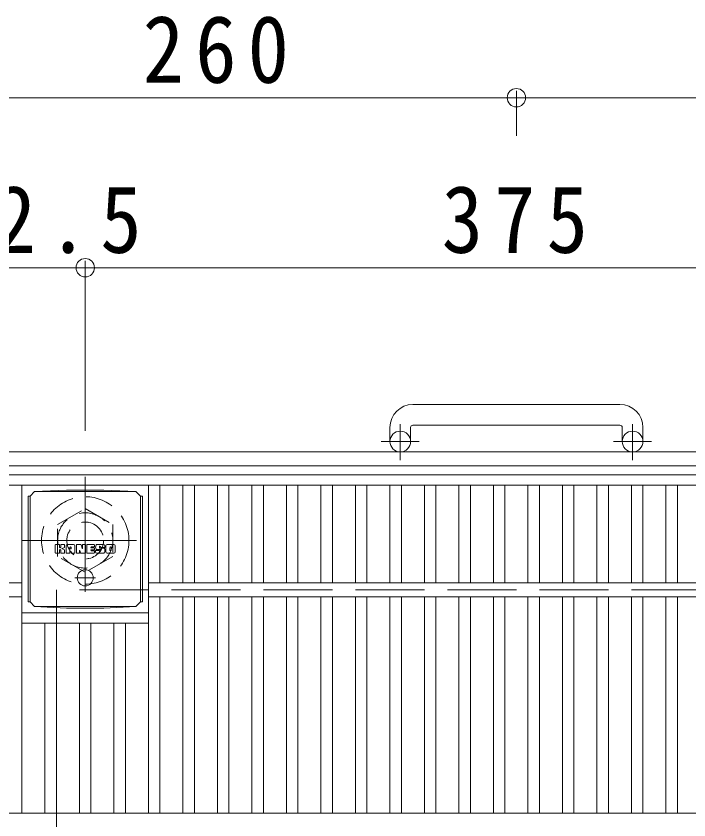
# Model space of a CAD drawing. Units: millimetres at full size, sheet at 1:10. Extents: x -1794 to 1830, y -1374 to 1335.
# Drawn here: x -1123 to -830.4, y 985.7 to 1335.2 of the extents above; entities that cross this region are included whole.
import ezdxf

# ---------------------------------------------------------------- set-up
doc = ezdxf.new("R2010")
doc.units = ezdxf.units.MM
doc.header["$LTSCALE"] = 10
doc.header["$PDMODE"] = 32
doc.header["$PDSIZE"] = 8
for name, pattern in [('CHAIN1', [8, 5, -1, 1, -1]), ('DASHED1', [1.8, 1.2, -0.6]), ('DASHED3', [4, 3, -1])]:
    doc.linetypes.add(name, pattern=pattern)
for name, color, linetype, lineweight in [('C-1', 2, 'DASHED1', 9), ('C-2', 3, 'Continuous', 9), ('C-4', 7, 'Continuous', 9), ('C-9', 2, 'Continuous', 9), ('C-F', 7, 'Continuous', 9)]:
    doc.layers.add(name, color=color, linetype=linetype, lineweight=lineweight)
doc.styles.add('ＭＳ ゴシック', font='')
doc.styles.get('ＭＳ ゴシック').set_extended_font_data('MS Gothic')

msp = doc.modelspace()

# ---------------------------------------------------------------- linework, layer by layer
at = {"layer": 'C-1', "linetype": 'Continuous'}
for p, q in [((-860.44, 1166.31), (-950.44, 1166.31)), ((-950.44, 1157.31), (-860.44, 1157.31)), ((-960.44, 1156.31), (-960.44, 1150.21)), ((-951.44, 1156.31), (-951.44, 1150.21)), ((-859.44, 1156.31), (-859.44, 1150.21)), ((-850.44, 1156.31), (-850.44, 1150.21)), ((-1165.44, 1145.71), (-645.44, 1145.71)), ((-1159.44, 1139.71), (-651.44, 1139.71))]:
    msp.add_line(p, q, dxfattribs=at)
at = {"layer": 'C-1', "linetype": 'CHAIN1'}
for p, q in [((-955.94, 1142.1), (-955.94, 1157.7)), ((-854.94, 1142.1), (-854.94, 1157.7)), ((-947.78, 1150.21), (-964.19, 1150.21)), ((-846.78, 1150.21), (-863.19, 1150.21)), ((-1092.94, 1134.85), (-1092.94, 1079.57)), ((-1120.58, 1107.21), (-1065.31, 1107.21))]:
    msp.add_line(p, q, dxfattribs=at)
at = {"layer": 'C-1'}
for p, q in [((-1104.94, 1114.14), (-1092.94, 1121.07)), ((-1092.94, 1121.07), (-1080.94, 1114.14)), ((-1104.94, 1100.28), (-1104.94, 1114.14)), ((-1080.94, 1114.14), (-1080.94, 1100.28)), ((-1092.94, 1093.35), (-1104.94, 1100.28)), ((-1080.94, 1100.28), (-1092.94, 1093.35))]:
    msp.add_line(p, q, dxfattribs=at)
at = {"layer": 'C-1', "linetype": 'DASHED3'}
msp.add_lwpolyline([(-1105.44, 685.71), (-705.44, 685.71), (-705.44, 1085.71), (-1105.44, 1085.71)], close=True, dxfattribs=at)
at = {"layer": 'C-1', "linetype": 'Continuous'}
for centre in [(-955.94, 1150.21), (-854.94, 1150.21)]:
    msp.add_circle(centre, 4.5, dxfattribs=at)
at = {"layer": 'C-1'}
for radius in [19, 12, 8]:
    msp.add_circle((-1092.94, 1107.21), radius, dxfattribs=at)
at = {"layer": 'C-1', "linetype": 'Continuous'}
for centre, radius, start, end in [((-950.44, 1156.31), 10, 90, 180), ((-860.44, 1156.31), 10, 0, 90), ((-950.44, 1156.31), 1, 90, 180), ((-860.44, 1156.31), 1, 0, 90)]:
    msp.add_arc(centre, radius, start, end, dxfattribs=at)
at = {"layer": 'C-2'}
for p, q in [((-1155.44, 1135.71), (-655.44, 1135.71)), ((-1155.44, 1131.21), (-655.44, 1131.21)), ((-1120.44, 988.71), (-1120.44, 1131.21)), ((-1065.44, 988.71), (-1065.44, 1131.21)), ((-1060.44, 1088.71), (-1060.44, 1131.21)), ((-1050.44, 1088.71), (-1050.44, 1131.21)), ((-1045.44, 1088.71), (-1045.44, 1131.21)), ((-1035.44, 1088.71), (-1035.44, 1131.21)), ((-1030.44, 1088.71), (-1030.44, 1131.21)), ((-1020.44, 1088.71), (-1020.44, 1131.21)), ((-1015.44, 1088.71), (-1015.44, 1131.21)), ((-1005.44, 1088.71), (-1005.44, 1131.21)), ((-1000.44, 1088.71), (-1000.44, 1131.21)), ((-990.44, 1088.71), (-990.44, 1131.21)), ((-985.44, 1088.71), (-985.44, 1131.21)), ((-975.44, 1088.71), (-975.44, 1131.21)), ((-970.44, 1088.71), (-970.44, 1131.21)), ((-960.44, 1088.71), (-960.44, 1131.21)), ((-955.44, 1088.71), (-955.44, 1131.21)), ((-945.44, 1088.71), (-945.44, 1131.21)), ((-940.44, 1088.71), (-940.44, 1131.21)), ((-930.44, 1088.71), (-930.44, 1131.21)), ((-925.44, 1088.71), (-925.44, 1131.21)), ((-915.44, 1088.71), (-915.44, 1131.21)), ((-910.44, 1088.71), (-910.44, 1131.21)), ((-900.44, 1088.71), (-900.44, 1131.21)), ((-895.44, 1088.71), (-895.44, 1131.21)), ((-885.44, 1088.71), (-885.44, 1131.21)), ((-880.44, 1088.71), (-880.44, 1131.21)), ((-870.44, 1088.71), (-870.44, 1131.21)), ((-865.44, 1088.71), (-865.44, 1131.21)), ((-855.44, 1088.71), (-855.44, 1131.21)), ((-850.44, 1088.71), (-850.44, 1131.21)), ((-840.44, 1088.71), (-840.44, 1131.21)), ((-835.44, 1088.71), (-835.44, 1131.21)), ((-1120.44, 1088.71), (-1155.44, 1088.71)), ((-745.44, 1088.71), (-1065.44, 1088.71)), ((-1120.44, 1082.71), (-1155.44, 1082.71)), ((-745.44, 1082.71), (-1065.44, 1082.71)), ((-1060.44, 988.71), (-1060.44, 1082.71)), ((-1050.44, 988.71), (-1050.44, 1082.71)), ((-1045.44, 988.71), (-1045.44, 1082.71)), ((-1035.44, 988.71), (-1035.44, 1082.71)), ((-1030.44, 988.71), (-1030.44, 1082.71)), ((-1020.44, 988.71), (-1020.44, 1082.71)), ((-1015.44, 988.71), (-1015.44, 1082.71)), ((-1005.44, 988.71), (-1005.44, 1082.71)), ((-1000.44, 988.71), (-1000.44, 1082.71)), ((-990.44, 988.71), (-990.44, 1082.71)), ((-985.44, 988.71), (-985.44, 1082.71)), ((-975.44, 988.71), (-975.44, 1082.71)), ((-970.44, 988.71), (-970.44, 1082.71)), ((-960.44, 988.71), (-960.44, 1082.71)), ((-955.44, 988.71), (-955.44, 1082.71)), ((-945.44, 988.71), (-945.44, 1082.71)), ((-940.44, 988.71), (-940.44, 1082.71)), ((-930.44, 988.71), (-930.44, 1082.71)), ((-925.44, 988.71), (-925.44, 1082.71)), ((-915.44, 988.71), (-915.44, 1082.71)), ((-910.44, 988.71), (-910.44, 1082.71)), ((-900.44, 988.71), (-900.44, 1082.71)), ((-895.44, 988.71), (-895.44, 1082.71)), ((-885.44, 988.71), (-885.44, 1082.71)), ((-880.44, 988.71), (-880.44, 1082.71)), ((-870.44, 988.71), (-870.44, 1082.71)), ((-865.44, 988.71), (-865.44, 1082.71)), ((-855.44, 988.71), (-855.44, 1082.71)), ((-850.44, 988.71), (-850.44, 1082.71)), ((-840.44, 988.71), (-840.44, 1082.71)), ((-835.44, 988.71), (-835.44, 1082.71)), ((-1120.44, 1075.71), (-1065.44, 1075.71)), ((-1120.44, 1071.21), (-1065.44, 1071.21)), ((-1110.44, 988.71), (-1110.44, 1071.21)), ((-1105.44, 988.71), (-1105.44, 1071.21)), ((-1095.44, 988.71), (-1095.44, 1071.21)), ((-1090.44, 988.71), (-1090.44, 1071.21)), ((-1080.44, 988.71), (-1080.44, 1071.21)), ((-1075.44, 988.71), (-1075.44, 1071.21)), ((-655.44, 988.71), (-1155.44, 988.71))]:
    msp.add_line(p, q, dxfattribs=at)
at = {"layer": 'C-4'}
for p, q in [((-905.44, 1302.68), (-905.44, 1283.07)), ((-1165.44, 1299.68), (-905.44, 1299.68)), ((-905.44, 1299.68), (-645.44, 1299.68)), ((-1092.94, 1228.76), (-1092.94, 1154.85)), ((-1165.44, 1225.76), (-1092.94, 1225.76)), ((-1092.94, 1225.76), (-717.94, 1225.76))]:
    msp.add_line(p, q, dxfattribs=at)
for p in [(-905.44, 1299.68), (-1092.94, 1225.76)]:
    msp.add_point(p, dxfattribs=at)
at = {"layer": 'C-9'}
for p, q in [((-1101.05, 1129.09), (-1114.94, 1128.46)), ((-1101.05, 1129.09), (-1084.83, 1129.09)), ((-1084.83, 1129.09), (-1070.94, 1128.46)), ((-1117.82, 1126.46), (-1116.94, 1126.46)), ((-1117.82, 1126.46), (-1117.82, 1080.46)), ((-1116.94, 1126.46), (-1114.94, 1128.46)), ((-1116.94, 1080.46), (-1116.94, 1126.46)), ((-1114.94, 1128.46), (-1070.94, 1128.46)), ((-1068.94, 1126.46), (-1070.94, 1128.46)), ((-1068.06, 1126.46), (-1068.94, 1126.46)), ((-1068.94, 1080.46), (-1068.94, 1126.46)), ((-1068.06, 1126.46), (-1068.06, 1080.46)), ((-1117.82, 1080.46), (-1116.94, 1080.46)), ((-1116.94, 1080.46), (-1114.94, 1078.46)), ((-1068.94, 1080.46), (-1070.94, 1078.46)), ((-1068.06, 1080.46), (-1068.94, 1080.46)), ((-1101.05, 1077.83), (-1114.94, 1078.46)), ((-1114.94, 1078.46), (-1070.94, 1078.46)), ((-1101.05, 1077.83), (-1084.83, 1077.83)), ((-1084.83, 1077.83), (-1070.94, 1078.46))]:
    msp.add_line(p, q, dxfattribs=at)
at = {"layer": 'C-9', "linetype": 'CHAIN1'}
for p, q in [((-1092.94, 1094.65), (-1092.94, 1087.27)), ((-1088.44, 1090.96), (-1097.44, 1090.96))]:
    msp.add_line(p, q, dxfattribs=at)
at = {"layer": 'C-9'}
msp.add_circle((-1092.94, 1090.96), 3.5, dxfattribs=at)
at = {"layer": 'C-F'}
for p, q in [((-1105.95, 1101.87), (-1105.95, 1105.23)), ((-1104.27, 1105.38), (-1105.8, 1105.38)), ((-1104.11, 1105.23), (-1104.11, 1104.3)), ((-1103.61, 1105.23), (-1103.61, 1104.3)), ((-1102.11, 1105.38), (-1103.45, 1105.38)), ((-1101.95, 1105.23), (-1101.95, 1104.45)), ((-1101.28, 1101.87), (-1101.28, 1104.86)), ((-1097.97, 1105.38), (-1100.76, 1105.38)), ((-1097.45, 1101.87), (-1097.45, 1104.86)), ((-1096.77, 1105.23), (-1096.77, 1101.87)), ((-1096.61, 1105.38), (-1094.91, 1105.38)), ((-1094.76, 1105.28), (-1094.28, 1103.78)), ((-1094.12, 1105.23), (-1094.12, 1103.81)), ((-1093.96, 1105.38), (-1092.94, 1105.38)), ((-1092.79, 1105.23), (-1092.79, 1101.87)), ((-1092.28, 1101.87), (-1092.28, 1105.23)), ((-1092.12, 1105.38), (-1089.1, 1105.38)), ((-1089.1, 1104.39), (-1090.22, 1104.39)), ((-1088.94, 1104.55), (-1088.94, 1105.23)), ((-1084.96, 1105.38), (-1088.01, 1105.38)), ((-1086.78, 1104.04), (-1086.78, 1104.46)), ((-1086.26, 1104.36), (-1086.26, 1104.46)), ((-1084.43, 1104.86), (-1084.43, 1104.21)), ((-1083.93, 1102.24), (-1083.93, 1104.86)), ((-1080.45, 1105.38), (-1083.4, 1105.38)), ((-1079.93, 1104.86), (-1079.93, 1102.24)), ((-1105.8, 1101.72), (-1104.27, 1101.72)), ((-1104.11, 1101.87), (-1104.11, 1102.96)), ((-1103.62, 1101.87), (-1103.62, 1102.96)), ((-1103.46, 1101.72), (-1102.1, 1101.72)), ((-1101.95, 1101.87), (-1101.95, 1102.8)), ((-1099.78, 1101.72), (-1101.13, 1101.72)), ((-1099.62, 1103.59), (-1099.62, 1104.13)), ((-1099.62, 1101.87), (-1099.62, 1102.29)), ((-1099.16, 1103.54), (-1099.57, 1103.54)), ((-1099.11, 1103.59), (-1099.11, 1104.13)), ((-1099.11, 1101.87), (-1099.11, 1102.29)), ((-1098.95, 1101.72), (-1097.6, 1101.72)), ((-1095.61, 1101.72), (-1096.61, 1101.72)), ((-1095.46, 1101.87), (-1095.46, 1102.78)), ((-1094.97, 1101.83), (-1095.26, 1102.81)), ((-1092.94, 1101.72), (-1094.82, 1101.72)), ((-1092.12, 1101.72), (-1089.11, 1101.72)), ((-1089.1, 1103.95), (-1090.22, 1103.95)), ((-1089.1, 1103.15), (-1090.22, 1103.15)), ((-1089.11, 1102.72), (-1090.22, 1102.72)), ((-1088.96, 1101.87), (-1088.96, 1102.56)), ((-1088.94, 1103.31), (-1088.94, 1103.8)), ((-1088.44, 1102.73), (-1088.44, 1102.24)), ((-1088.28, 1102.89), (-1086.93, 1102.89)), ((-1086.43, 1103.22), (-1088.01, 1103.22)), ((-1084.86, 1101.72), (-1087.92, 1101.72)), ((-1086.77, 1102.73), (-1086.77, 1102.62)), ((-1086.62, 1103.88), (-1084.86, 1103.88)), ((-1086.27, 1103.06), (-1086.27, 1102.62)), ((-1086.11, 1104.21), (-1084.43, 1104.21)), ((-1080.45, 1101.72), (-1083.4, 1101.72)), ((-1082.25, 1103.04), (-1082.25, 1104.06)), ((-1081.61, 1103.04), (-1081.61, 1104.06))]:
    msp.add_line(p, q, dxfattribs=at)
for centre, radius, start, end in [((-1105.8, 1105.23), 0.157, 90, 180), ((-1104.27, 1105.23), 0.157, 0, 90), ((-1103.86, 1104.3), 0.251, 180, 0), ((-1103.45, 1105.23), 0.157, 90, 180), ((-1102.47, 1104.45), 0.524, 299.4207, 0), ((-1102.11, 1105.23), 0.157, 0, 90), ((-1100.76, 1104.86), 0.524, 90, 180), ((-1099.37, 1104.13), 0.255, 0, 180), ((-1097.97, 1104.86), 0.524, 0, 90), ((-1096.61, 1105.23), 0.157, 90, 180), ((-1094.91, 1105.23), 0.157, 17.7564, 90), ((-1093.96, 1105.23), 0.157, 90, 180), ((-1092.94, 1105.23), 0.157, 0, 90), ((-1092.12, 1105.23), 0.157, 90, 180), ((-1090.22, 1104.17), 0.22, 90, 270), ((-1089.1, 1105.23), 0.157, 0, 90), ((-1089.1, 1104.55), 0.157, 270, 0), ((-1086.06, 1104.3), 2.38, 157.1011, 202.8989), ((-1088.01, 1105.12), 0.262, 90, 157.1011), ((-1086.52, 1104.46), 0.259, 0, 180), ((-1086.11, 1104.36), 0.157, 180, 270), ((-1084.96, 1104.86), 0.524, 0, 90), ((-1083.4, 1104.86), 0.524, 90, 180), ((-1081.93, 1104.06), 0.321, 0, 180), ((-1080.45, 1104.86), 0.524, 0, 90), ((-1105.8, 1101.87), 0.157, 180, 270), ((-1104.27, 1101.87), 0.157, 270, 0), ((-1103.87, 1102.96), 0.249, 0, 180), ((-1103.46, 1101.87), 0.157, 180, 270), ((-1103.03, 1103.63), 0.088, 97.3317, 266.5718), ((-1103.33, 1105.96), 2.27, 277.3317, 299.4207), ((-1103.13, 1101.9), 1.64, 53.7199, 86.5718), ((-1102.47, 1102.8), 0.524, 0, 53.7199), ((-1102.1, 1101.87), 0.157, 270, 0), ((-1101.13, 1101.87), 0.157, 180, 270), ((-1099.78, 1101.87), 0.157, 270, 0), ((-1099.57, 1103.59), 0.052, 180, 270), ((-1099.37, 1102.29), 0.255, 0, 180), ((-1099.16, 1103.59), 0.052, 270, 0), ((-1098.95, 1101.87), 0.157, 180, 270), ((-1097.6, 1101.87), 0.157, 270, 0), ((-1096.61, 1101.87), 0.157, 180, 270), ((-1095.61, 1101.87), 0.157, 270, 0), ((-1095.36, 1102.78), 0.101, 16.4887, 180), ((-1094.82, 1101.87), 0.157, 196.4888, 270), ((-1094.2, 1103.81), 0.083, 197.7563, 0), ((-1092.94, 1101.87), 0.157, 270, 0), ((-1092.12, 1101.87), 0.157, 180, 270), ((-1090.22, 1102.93), 0.214, 90, 270), ((-1089.11, 1102.56), 0.157, 0, 90), ((-1089.11, 1101.87), 0.157, 270, 0), ((-1089.1, 1103.8), 0.157, 0, 90), ((-1089.1, 1103.31), 0.157, 270, 0), ((-1088.28, 1102.73), 0.157, 90, 180), ((-1087.92, 1102.24), 0.524, 180, 270), ((-1088.01, 1103.48), 0.262, 202.8989, 270), ((-1086.93, 1102.73), 0.157, 0, 90), ((-1086.62, 1104.04), 0.157, 180, 270), ((-1086.52, 1102.62), 0.25, 180, 0), ((-1086.43, 1103.06), 0.157, 0, 90), ((-1084.86, 1103.62), 0.262, 22.908, 90), ((-1084.86, 1101.98), 0.262, 270, 337.092), ((-1086.81, 1102.8), 2.37, 337.092, 22.908), ((-1083.4, 1102.24), 0.524, 180, 270), ((-1081.93, 1103.04), 0.321, 180, 0), ((-1080.45, 1102.24), 0.524, 270, 0)]:
    msp.add_arc(centre, radius, start, end, dxfattribs=at)

# ---------------------------------------------------------------- texts
at = {"layer": 'C-4', "color": 2, "char_height": 29.33, "attachment_point": 7, "style": 'ＭＳ ゴシック'}
for s, insert in [('\\T1.27;\\W0.9;260', (-1067.94, 1305.68)), ('\\T1.28;\\W0.9;72.5', (-1155.35, 1231.76)), ('\\T1.27;\\W0.9;375', (-937.94, 1231.76))]:
    msp.add_mtext(s, dxfattribs=dict(at, insert=insert))

doc.saveas('drawing.dxf')
